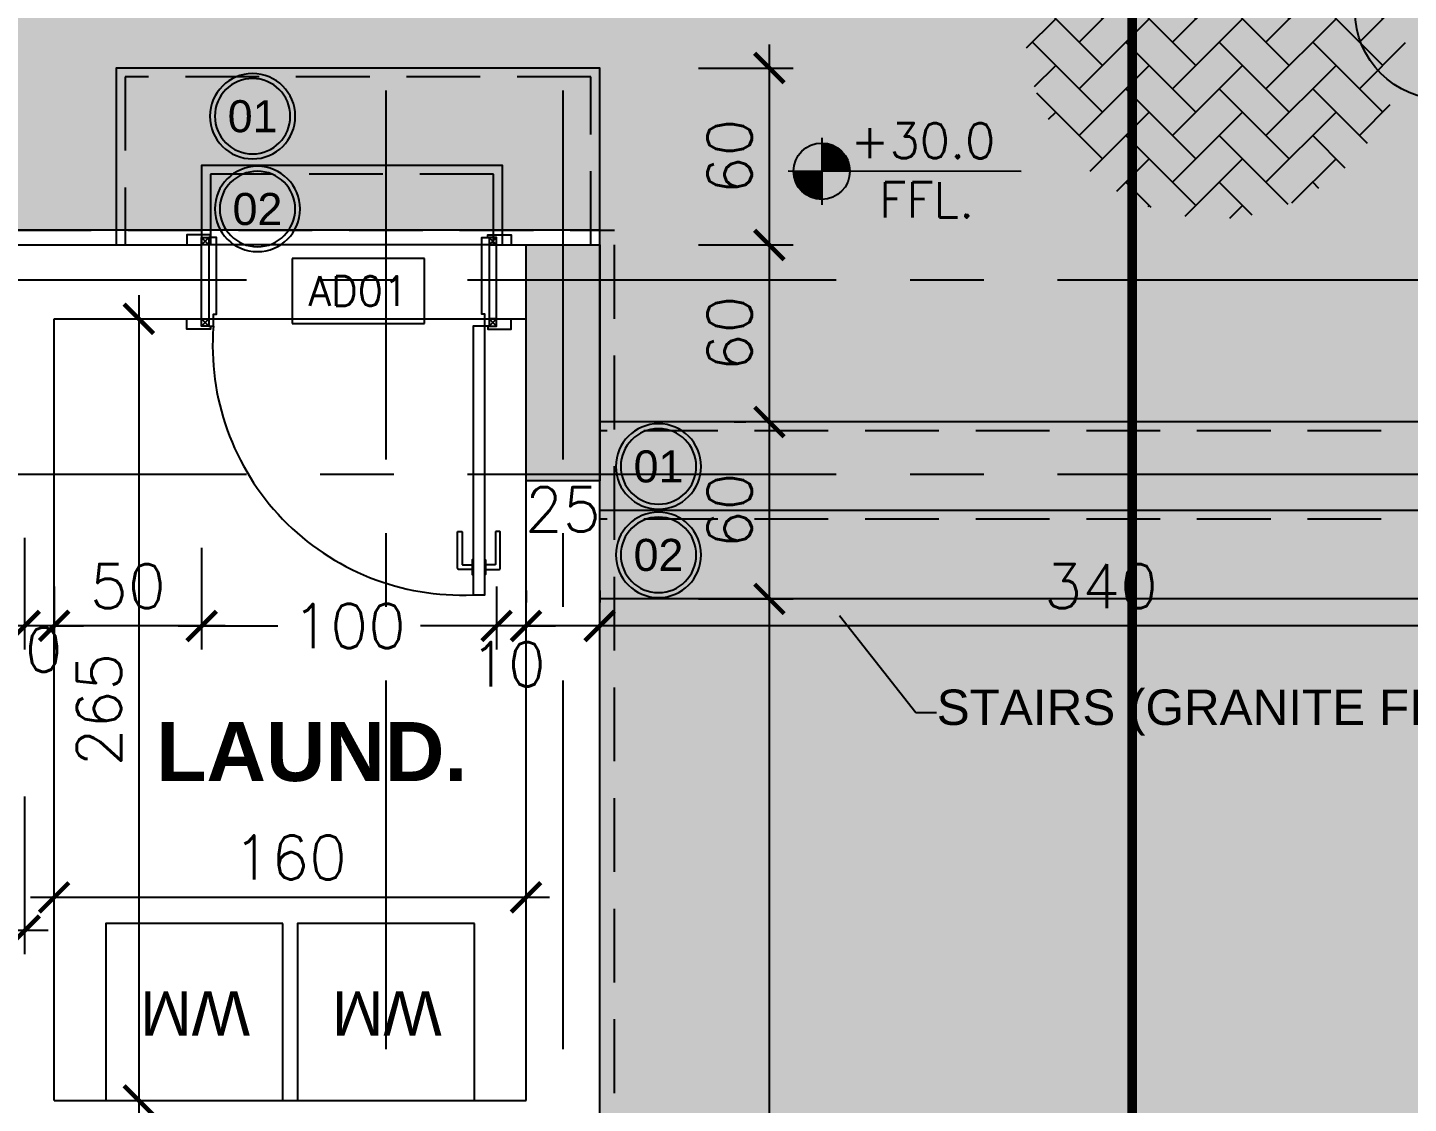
# Model space of a CAD drawing. Header units: centimetres. Extents: x -3744 to 3813, y -6963 to 3597.
# Drawn here: x -1414 to -945.8, y 2452 to 2816.7 of the extents above; entities that cross this region are included whole.
import ezdxf
from ezdxf import colors
from ezdxf.entities.mleader import LeaderData, LeaderLine
from ezdxf.enums import TextEntityAlignment as Align
from ezdxf.math import Vec2, Vec3

# ---------------------------------------------------------------- set-up
doc = ezdxf.new("R2010")
doc.units = ezdxf.units.CM
doc.header["$LTSCALE"] = 100
doc.header["$MEASUREMENT"] = 0
for name, pattern in [('A0-01 FLOOR PLANS$0$HIDDEN', [0.375, 0.25, -0.125]), ('GRID$0$GRID$0$XREF GRID$0$GRIDS$0$CENTER', [2, 1.25, -0.25, 0.25, -0.25]), ('HIDDEN', [0.375, 0.25, -0.125]), ('XREF CUTTING LINES$0$DASHDOT', [1, 0.5, -0.25, 0, -0.25])]:
    doc.linetypes.add(name, pattern=pattern)
for name, color, linetype in [('A0-01 FLOOR PLANS$0$ARROW INDICATOR', 4, 'Continuous'), ('A0-01 FLOOR PLANS$0$DIM IN', 1, 'Continuous'), ('A0-01 FLOOR PLANS$0$HATCH', 8, 'Continuous'), ('A0-01 FLOOR PLANS$0$HIDDEN -03', 8, 'A0-01 FLOOR PLANS$0$HIDDEN'), ('A0-01 FLOOR PLANS$0$KITCHEN', 11, 'Continuous'), ('A0-01 FLOOR PLANS$0$LVL', 2, 'Continuous'), ('A0-01 FLOOR PLANS$0$NUMBERS', 1, 'Continuous'), ('A0-01 FLOOR PLANS$0$STAIRS', 4, 'Continuous'), ('A0-01 FLOOR PLANS$0$TEXT', 3, 'Continuous'), ('A0-01 FLOOR PLANS$0$TEXT-SCHED', 3, 'Continuous'), ('A0-01 FLOOR PLANS$0$WALL-01', 7, 'Continuous'), ('A0-01 FLOOR PLANS$0$WALL-04', 1, 'Continuous'), ('A0-01 FLOOR PLANS$0$WINDOW', 1, 'Continuous'), ('A0-01 FLOOR PLANS$0$WOODEN DOOR', 1, 'Continuous'), ('GRID$0$XREF GRID', 11, 'GRID$0$GRID$0$XREF GRID$0$GRIDS$0$CENTER'), ('SOURROUNDING$0$DIM', 11, 'Continuous'), ('SOURROUNDING$0$DIM IN', 1, 'Continuous'), ('SOURROUNDING$0$KERBSTONE', 11, 'Continuous'), ('WALL-01', 7, 'Continuous'), ('WALL-03', 2, 'Continuous'), ('XREF CUTTING LINES$0$SECTION LINE', 6, 'XREF CUTTING LINES$0$DASHDOT'), ('XREF CUTTING LINES$0$WALL SECT LINE', 6, 'XREF CUTTING LINES$0$DASHDOT'), ('XREF GF COL$0$COLUMN', 6, 'Continuous'), ('XREF GF COL$0$COLUMN HATCH', 201, 'Continuous')]:
    doc.layers.add(name, color=color, linetype=linetype)
doc.styles.add('A0-01 FLOOR PLANS$0$02-Ground$0$ATTRIBUTE', font='ROMANS.shx')
doc.styles.add('A0-01 FLOOR PLANS$0$22', font='romans.shx')
doc.styles.add('A0-01 FLOOR PLANS$0$A0-01 GROUND FLOOR PLAN - For Entry modification$0$ROMANS', font='romans')
doc.styles.add('A0-01 FLOOR PLANS$0$Arial-Bold', font='arialbd.ttf')
doc.styles.add('A0-01 FLOOR PLANS$0$ART', font='arial.ttf')
doc.styles.add('A0-01 FLOOR PLANS$0$ART-PS-1', font='arial.ttf', dxfattribs={"height": 20})
doc.styles.add('A0-01 FLOOR PLANS$0$GRIDS$0$20', font='romans.shx')
doc.dimstyles.new('A0-01 FLOOR PLANS$0$100', dxfattribs={"dimtxt": 15, "dimasz": 10, "dimexe": 8, "dimexo": 12, "dimgap": 6, "dimtad": 1, "dimdec": 0, "dimzin": 0, "dimdsep": 46, "dimtxsty": 'A0-01 FLOOR PLANS$0$22', "dimblk": 'A0-01 FLOOR PLANS$0$_ARCHTICK', "dimcen": 30, "dimdle": 8, "dimclrd": 1, "dimclre": 1, "dimclrt": 2, "dimadec": 0, "dimazin": 0, "dimtfac": 1, "dimtdec": 0, "dimtmove": 2, "dimatfit": 3, "dimldrblk": 'A0-01 FLOOR PLANS$0$_OBLIQUE', "dimfxl": 100, "dimtolj": 1, "dimtzin": 0, "dimarcsym": 0})
doc.dimstyles.new('A0-01 FLOOR PLANS$0$A0-01 GROUND FLOOR PLAN - For Entry modification$0$text', dxfattribs={"dimtxt": 18, "dimasz": 10, "dimexe": 10, "dimexo": 10, "dimgap": -6, "dimtad": 1, "dimtih": 1, "dimtoh": 1, "dimdec": 0, "dimdsep": 46, "dimtxsty": 'A0-01 FLOOR PLANS$0$A0-01 GROUND FLOOR PLAN - For Entry modification$0$ROMANS', "dimblk1": 'A0-01 FLOOR PLANS$0$A0-01 GROUND FLOOR PLAN - For Entry modification$0$_ARCHTICK', "dimblk2": 'A0-01 FLOOR PLANS$0$A0-01 GROUND FLOOR PLAN - For Entry modification$0$_ARCHTICK', "dimsah": 1, "dimcen": 25, "dimdle": 10, "dimse1": 1, "dimse2": 1, "dimsd1": 1, "dimsd2": 1, "dimclrd": 1, "dimclre": 1, "dimclrt": 2, "dimadec": 0, "dimazin": 0, "dimtfac": 1, "dimtdec": 0, "dimtmove": 2, "dimatfit": 3, "dimldrblk": 'A0-01 FLOOR PLANS$0$A0-01 GROUND FLOOR PLAN - For Entry modification$0$_ARCHTICK', "dimfxl": 1, "dimtolj": 1, "dimtzin": 0, "dimarcsym": 0})

# ---------------------------------------------------------------- blocks, each defined once
blk = doc.blocks.new('XREF CUTTING LINES')
at = {"layer": 'XREF CUTTING LINES$0$SECTION LINE', "color": 2, "linetype": 'Continuous'}
blk.add_circle((-1038.83, 2787.39), 30.08, dxfattribs=at)
at = {"layer": 'XREF CUTTING LINES$0$WALL SECT LINE', "const_width": 3.32}
blk.add_lwpolyline([(-1068.92, 2787.39), (-1144.44, 2787.39), (-1144.44, 485.87)], dxfattribs=at)
blk = doc.blocks.new('XREF GF COL')
at = {"layer": 'XREF GF COL$0$COLUMN HATCH'}
blk.add_hatch(color=256, dxfattribs=at).paths.add_polyline_path([(-11634.7, 2708), (-11659.7, 2708), (-11659.7, 2628), (-11634.7, 2628)])
at = {"layer": 'XREF GF COL$0$COLUMN'}
blk.add_lwpolyline([(-11659.7, 2708), (-11634.7, 2708), (-11634.7, 2628), (-11659.7, 2628)], close=True, dxfattribs=at)
blk = doc.blocks.new('GRID')
at = {"layer": 'GRID$0$XREF GRID'}
for p, q in [((-1397.5, 2960.33, 0), (-1397.5, 522.76, 0)), ((-1337.5, 2960.33), (-1337.5, 522.76, 0)), ((-1969.8, 2696.16), (-230.24, 2696.16)), ((-1969.8, 2630.32), (-230.24, 2630.32))]:
    blk.add_line(p, q, dxfattribs=at)
blk = doc.blocks.new('A0-01 FLOOR PLANS$0$WASHING MACHINE')
at = {"layer": 'A0-01 FLOOR PLANS$0$KITCHEN'}
blk.add_lwpolyline([(0, 0), (60, 0), (60, 60), (0, 60)], close=True, dxfattribs=at)
at = {"layer": 'A0-01 FLOOR PLANS$0$KITCHEN', "style": 'A0-01 FLOOR PLANS$0$ART-PS-1'}
blk.add_text('WM', height=15, dxfattribs=at).set_placement((29.7, 30.51), align=Align.MIDDLE_CENTER)
blk = doc.blocks.new('*D1934')
at = {"layer": 'A0-01 FLOOR PLANS$0$TEXT-SCHED', "color": 1, "lineweight": -2, "transparency": 16777216}
for p, q in [((-1384.41, 2703.4), (-1429.27, 2703.4)), ((-1429.27, 2703.4), (-1429.27, 2681.4)), ((-1384.41, 2681.4), (-1384.41, 2703.4)), ((-1429.27, 2681.4), (-1384.41, 2681.4))]:
    blk.add_line(p, q, dxfattribs=at)
at = {"layer": 'Defpoints', "color": 0, "transparency": 16777216}
blk.add_point((-1406.84, 2692.4), dxfattribs=at)
blk.add_point((-1406.84, 2692.4), dxfattribs=at)
blk.add_point((-1406.84, 2692.4), dxfattribs=at)
at = {"layer": 'A0-01 FLOOR PLANS$0$TEXT-SCHED', "color": 2, "transparency": 16777216, "insert": (-1406.84, 2692.4), "char_height": 8, "width": 47.1429, "attachment_point": 5, "style": 'A0-01 FLOOR PLANS$0$A0-01 GROUND FLOOR PLAN - For Entry modification$0$ROMANS'}
blk.add_mtext('\\A1;{\\H1.25x;AD01}', dxfattribs=at)
blk = doc.blocks.new('A0-01 FLOOR PLANS$0$A0-01 GROUND FLOOR PLAN - For Entry modification$0$_ARCHTICK')
at = {"color": 0, "linetype": 'ByBlock', "const_width": 0.15}
blk.add_lwpolyline([(-0.5, -0.5), (0.5, 0.5)], dxfattribs=at)
blk = doc.blocks.new('A0-01 FLOOR PLANS$0$_ARCHTICK')
at = {"color": 0, "linetype": 'ByBlock', "const_width": 0.15}
blk.add_lwpolyline([(-0.5, -0.5), (0.5, 0.5)], dxfattribs=at)
blk = doc.blocks.new('*D1949')
at = {"layer": 'A0-01 FLOOR PLANS$0$DIM IN', "color": 1, "lineweight": -2, "transparency": 16777216}
for p, q in [((-1755, 2608.67), (-1755, 2570.85)), ((-1520, 2608.67), (-1520, 2570.85)), ((-1763, 2578.85), (-1662.79, 2578.85)), ((-1512, 2578.85), (-1612.21, 2578.85))]:
    blk.add_line(p, q, dxfattribs=at)
at = {"layer": 'Defpoints', "color": 0, "transparency": 16777216}
for p in [(-1755, 2620.67), (-1520, 2620.67), (-1755, 2578.85)]:
    blk.add_point(p, dxfattribs=at)
at = {"layer": 'A0-01 FLOOR PLANS$0$DIM IN', "color": 1, "lineweight": -2, "transparency": 16777216, "xscale": 10, "yscale": 10, "zscale": 10, "rotation": 180}
blk.add_blockref('A0-01 FLOOR PLANS$0$_ARCHTICK', (-1755, 2578.85), dxfattribs=at)
at = {"layer": 'A0-01 FLOOR PLANS$0$DIM IN', "color": 1, "lineweight": -2, "transparency": 16777216, "xscale": 10, "yscale": 10, "zscale": 10}
blk.add_blockref('A0-01 FLOOR PLANS$0$_ARCHTICK', (-1520, 2578.85), dxfattribs=at)
at = {"layer": 'A0-01 FLOOR PLANS$0$DIM IN', "color": 2, "transparency": 16777216, "insert": (-1637.5, 2578.85), "char_height": 15, "attachment_point": 5, "style": 'A0-01 FLOOR PLANS$0$22'}
blk.add_mtext('\\A1;235', dxfattribs=at)
blk = doc.blocks.new('A0-01 FLOOR PLANS$0$_OBLIQUE')
at = {"color": 0, "linetype": 'ByBlock'}
blk.add_line((-0.5, -0.5), (0.5, 0.5), dxfattribs=at)
blk = doc.blocks.new('*D1950')
at = {"layer": 'A0-01 FLOOR PLANS$0$DIM IN', "color": 1, "lineweight": -2, "transparency": 16777216}
for p, q in [((-1481.29, 2691), (-1481.29, 2410)), ((-1493.84, 2683), (-1473.29, 2683)), ((-1493.84, 2418), (-1473.29, 2418))]:
    blk.add_line(p, q, dxfattribs=at)
at = {"layer": 'Defpoints', "color": 0, "transparency": 16777216}
for p in [(-1505.84, 2683), (-1505.84, 2418), (-1481.29, 2418)]:
    blk.add_point(p, dxfattribs=at)
at = {"layer": 'A0-01 FLOOR PLANS$0$DIM IN', "color": 1, "lineweight": -2, "transparency": 16777216, "xscale": 10, "yscale": 10, "zscale": 10}
for p, rotation in [((-1481.29, 2683), 90), ((-1481.29, 2418), 270)]:
    blk.add_blockref('A0-01 FLOOR PLANS$0$_ARCHTICK', p, dxfattribs=dict(at, rotation=rotation))
at = {"layer": 'A0-01 FLOOR PLANS$0$DIM IN', "color": 2, "transparency": 16777216, "insert": (-1494.79, 2550.5), "char_height": 15, "attachment_point": 5, "rotation": 90, "style": 'A0-01 FLOOR PLANS$0$22'}
blk.add_mtext('\\A1;265', dxfattribs=at)
blk = doc.blocks.new('*D1955')
at = {"layer": 'A0-01 FLOOR PLANS$0$DIM IN', "color": 1, "lineweight": -2, "transparency": 16777216}
for p, q in [((-1520, 2521), (-1520, 2467.57)), ((-1755, 2501), (-1755, 2467.57)), ((-1763, 2475.57), (-1651, 2475.57)), ((-1512, 2475.57), (-1600.43, 2475.57))]:
    blk.add_line(p, q, dxfattribs=at)
at = {"layer": 'Defpoints', "color": 0, "transparency": 16777216}
for p in [(-1520, 2533), (-1755, 2513), (-1755, 2475.57)]:
    blk.add_point(p, dxfattribs=at)
at = {"layer": 'A0-01 FLOOR PLANS$0$DIM IN', "color": 1, "lineweight": -2, "transparency": 16777216, "xscale": 10, "yscale": 10, "zscale": 10, "rotation": 180}
blk.add_blockref('A0-01 FLOOR PLANS$0$_ARCHTICK', (-1755, 2475.57), dxfattribs=at)
at = {"layer": 'A0-01 FLOOR PLANS$0$DIM IN', "color": 1, "lineweight": -2, "transparency": 16777216, "xscale": 10, "yscale": 10, "zscale": 10}
blk.add_blockref('A0-01 FLOOR PLANS$0$_ARCHTICK', (-1520, 2475.57), dxfattribs=at)
at = {"layer": 'A0-01 FLOOR PLANS$0$DIM IN', "color": 2, "transparency": 16777216, "insert": (-1625.72, 2476.26), "char_height": 15, "attachment_point": 5, "style": 'A0-01 FLOOR PLANS$0$22'}
blk.add_mtext('\\A1;235', dxfattribs=at)
blk = doc.blocks.new('A0-01 FLOOR PLANS$0$02-Ground$0$A$C4F2068BA')
for p, q in [((0.4, 0.6374), (0.4, 0.1626)), ((1.8156, 0.4), (0.1626, 0.4))]:
    blk.add_line(p, q)
at = {"color": 8, "const_width": 0.2}
for points in [[(0.4, 0.5, -0.414214), (0.5, 0.4, -0.414214)], [(0.4, 0.3, -0.414214), (0.3, 0.4, -0.414214)]]:
    blk.add_lwpolyline(points, format="xyb", dxfattribs=at)
blk.add_circle((0.4, 0.4), 0.2)
blk = doc.blocks.new('A0-01 FLOOR PLANS$0$02-Ground$0$123')
at = {"ltscale": 0.1}
blk.add_blockref('A0-01 FLOOR PLANS$0$02-Ground$0$A$C4F2068BA', (-0.4, -0.4), dxfattribs=at)
blk = doc.blocks.new('A0-01 FLOOR PLANS$0$02-Ground$0$LEVEL- PLAN')
at = {"layer": 'A0-01 FLOOR PLANS$0$LVL', "ltscale": 0.1}
blk.add_blockref('A0-01 FLOOR PLANS$0$02-Ground$0$123', (0, 0), dxfattribs=at)
at = {"layer": 'A0-01 FLOOR PLANS$0$LVL', "ltscale": 0.1, "style": 'A0-01 FLOOR PLANS$0$02-Ground$0$ATTRIBUTE', "width": 0.8, "flags": 4}
blk.add_attdef('%%P0.00', (0.2028, 0.0926), '', height=0.25, dxfattribs=at)
blk.add_attdef('LVL', text='', height=0.25, dxfattribs=at).set_placement((0.7451, -0.3271), align=Align.CENTER)
blk = doc.blocks.new('A0-01 FLOOR PLANS$0$OUT DOOR')
at = {"layer": 'A0-01 FLOOR PLANS$0$WOODEN DOOR'}
for p, q in [((-1782.5, 2265.5), (-1780, 2268)), ((-1780, 2265.5), (-1782.5, 2268)), ((-1752.5, 2265.5), (-1755, 2268)), ((-1755, 2265.5), (-1752.5, 2268)), ((-1782.5, 2170.5), (-1780, 2168)), ((-1780, 2170.5), (-1782.5, 2168)), ((-1752.5, 2170.5), (-1755, 2168)), ((-1755, 2170.5), (-1752.5, 2168))]:
    blk.add_line(p, q, dxfattribs=at)
for points in [[(-1782.5, 2265), (-1783.5, 2265), (-1783.5, 2273), (-1780, 2273)], [(-1752.5, 2265), (-1751.5, 2265), (-1751.5, 2273), (-1755, 2273)], [(-1780, 2265.5), (-1780, 2268), (-1782.5, 2268), (-1782.5, 2265.5)], [(-1752.5, 2265.5), (-1752.5, 2268), (-1755, 2268), (-1755, 2265.5)], [(-1752.5, 2265.5), (-1752.5, 2264), (-1756.5, 2264), (-1756.5, 2263), (-1782.5, 2263), (-1782.5, 2265.5), (-1752.5, 2265.5)], [(-1673.27, 2264), (-1673.27, 2264.3), (-1668.31, 2264.3), (-1668.31, 2264)], [(-1673.27, 2260.04), (-1673.27, 2259.74), (-1668.31, 2259.74), (-1668.31, 2260.04)], [(-1752.5, 2170.5), (-1752.5, 2172), (-1756.5, 2172), (-1756.5, 2173), (-1782.5, 2173), (-1782.5, 2170.5), (-1752.5, 2170.5)], [(-1782.5, 2171), (-1783.5, 2171), (-1783.5, 2163), (-1780, 2163)], [(-1780, 2170.5), (-1780, 2168), (-1782.5, 2168), (-1782.5, 2170.5)], [(-1752.5, 2171), (-1751.5, 2171), (-1751.5, 2163), (-1755, 2163)], [(-1752.5, 2170.5), (-1752.5, 2168), (-1755, 2168), (-1755, 2170.5)]]:
    blk.add_lwpolyline(points, dxfattribs=at)
for points in [[(-1670, 2264.3), (-1670, 2268.75, 0.414214), (-1670.49, 2269.24), (-1682.67, 2269.24, 0.414214), (-1682.87, 2269.05), (-1682.87, 2267.86, 0.414214), (-1682.67, 2267.66), (-1671.78, 2267.66, -0.414214), (-1671.58, 2267.46), (-1671.58, 2264.3)], [(-1670, 2259.74), (-1670, 2255.29, -0.414214), (-1670.49, 2254.79), (-1682.67, 2254.79, -0.414214), (-1682.87, 2254.99), (-1682.87, 2256.18, -0.414214), (-1682.67, 2256.38), (-1671.78, 2256.38, 0.414214), (-1671.58, 2256.58), (-1671.58, 2259.74)]]:
    blk.add_lwpolyline(points, format="xyb", dxfattribs=at)
blk.add_lwpolyline([(-1661.38, 2260.04), (-1661.38, 2264), (-1752.5, 2264), (-1752.5, 2260.04)], close=True, dxfattribs=at)
blk.add_arc((-1745.83, 2256.27), 84.53, 265.4726, 2.5311, dxfattribs=at)
blk = doc.blocks.new('A0-01 FLOOR PLANS$0$NUMBER')
at = {"layer": 'A0-01 FLOOR PLANS$0$NUMBERS'}
blk.add_circle((0, 0), 65, dxfattribs=at)
at = {"layer": 'A0-01 FLOOR PLANS$0$NUMBERS', "color": 8}
blk.add_circle((0, 0), 57.5, dxfattribs=at)
blk = doc.blocks.new('A0-01 FLOOR PLANS$0$OUTDOOR')
at = {"layer": 'A0-01 FLOOR PLANS$0$STAIRS'}
for p, q in [((-985, 2648), (-1325, 2648)), ((-985, 2618), (-1325, 2618))]:
    blk.add_line(p, q, dxfattribs=at)
at = {"layer": 'A0-01 FLOOR PLANS$0$STAIRS', "color": 8, "linetype": 'A0-01 FLOOR PLANS$0$HIDDEN'}
for p, q in [((-985, 2645), (-1325, 2645)), ((-985, 2615), (-1325, 2615))]:
    blk.add_line(p, q, dxfattribs=at)
at = {"layer": 'A0-01 FLOOR PLANS$0$STAIRS', "color": 8}
blk.add_line((-985, 2588), (-1325, 2588), dxfattribs=at)
at = {"layer": 'A0-01 FLOOR PLANS$0$STAIRS'}
for points in [[(-1325, 2708), (-1325, 2768), (-1488.93, 2768), (-1488.93, 2708)], [(-1358, 2708), (-1358, 2735), (-1460, 2735), (-1460, 2708)]]:
    blk.add_lwpolyline(points, dxfattribs=at)
at = {"layer": 'A0-01 FLOOR PLANS$0$STAIRS', "color": 8, "linetype": 'A0-01 FLOOR PLANS$0$HIDDEN'}
for points in [[(-1328, 2708), (-1328, 2765), (-1485.93, 2765), (-1485.93, 2708)], [(-1361, 2708), (-1361, 2732), (-1457, 2732), (-1457, 2708)]]:
    blk.add_lwpolyline(points, dxfattribs=at)
blk = doc.blocks.new('*D2071')
at = {"layer": 'A0-01 FLOOR PLANS$0$DIM IN', "color": 1, "lineweight": -2, "transparency": 16777216}
for p, q in [((-1520, 2590.85), (-1520, 2586.85)), ((-1510, 2590.85), (-1510, 2586.85)), ((-1520, 2578.85), (-1530, 2578.85)), ((-1510, 2578.85), (-1520, 2578.85)), ((-1510, 2578.85), (-1500, 2578.85))]:
    blk.add_line(p, q, dxfattribs=at)
at = {"layer": 'Defpoints', "color": 0, "transparency": 16777216}
for p in [(-1520, 2578.85), (-1520, 2578.85), (-1510, 2578.85)]:
    blk.add_point(p, dxfattribs=at)
at = {"layer": 'A0-01 FLOOR PLANS$0$DIM IN', "color": 1, "lineweight": -2, "transparency": 16777216, "xscale": 10, "yscale": 10, "zscale": 10}
blk.add_blockref('A0-01 FLOOR PLANS$0$_ARCHTICK', (-1520, 2578.85), dxfattribs=at)
at = {"layer": 'A0-01 FLOOR PLANS$0$DIM IN', "color": 1, "lineweight": -2, "transparency": 16777216, "xscale": 10, "yscale": 10, "zscale": 10, "rotation": 180}
blk.add_blockref('A0-01 FLOOR PLANS$0$_ARCHTICK', (-1510, 2578.85), dxfattribs=at)
at = {"layer": 'A0-01 FLOOR PLANS$0$DIM IN', "color": 2, "transparency": 16777216, "insert": (-1520, 2570.85), "char_height": 15, "attachment_point": 5, "style": 'A0-01 FLOOR PLANS$0$22'}
blk.add_mtext('\\A1;10', dxfattribs=at)
blk = doc.blocks.new('*D2065')
at = {"layer": 'A0-01 FLOOR PLANS$0$DIM IN', "color": 1, "lineweight": -2, "transparency": 16777216}
for p, q in [((-1325, 2590.85), (-1325, 2586.85)), ((-985, 2590.85), (-985, 2586.85)), ((-977, 2578.85), (-1333, 2578.85))]:
    blk.add_line(p, q, dxfattribs=at)
at = {"layer": 'Defpoints', "color": 0, "transparency": 16777216}
for p in [(-1325, 2578.85), (-1325, 2578.85), (-985, 2578.85)]:
    blk.add_point(p, dxfattribs=at)
at = {"layer": 'A0-01 FLOOR PLANS$0$DIM IN', "color": 1, "lineweight": -2, "transparency": 16777216, "xscale": 10, "yscale": 10, "zscale": 10, "rotation": 180}
blk.add_blockref('A0-01 FLOOR PLANS$0$_ARCHTICK', (-1325, 2578.85), dxfattribs=at)
at = {"layer": 'A0-01 FLOOR PLANS$0$DIM IN', "color": 1, "lineweight": -2, "transparency": 16777216, "xscale": 10, "yscale": 10, "zscale": 10}
blk.add_blockref('A0-01 FLOOR PLANS$0$_ARCHTICK', (-985, 2578.85), dxfattribs=at)
at = {"layer": 'A0-01 FLOOR PLANS$0$DIM IN', "color": 2, "transparency": 16777216, "insert": (-1155, 2592.35), "char_height": 15, "attachment_point": 5, "style": 'A0-01 FLOOR PLANS$0$22'}
blk.add_mtext('\\A1;340', dxfattribs=at)
blk = doc.blocks.new('*D2066')
at = {"layer": 'A0-01 FLOOR PLANS$0$DIM IN', "color": 1, "lineweight": -2, "transparency": 16777216}
for p, q in [((-1350, 2590.85), (-1350, 2586.85)), ((-1325, 2590.85), (-1325, 2586.85)), ((-1317, 2578.85), (-1358, 2578.85))]:
    blk.add_line(p, q, dxfattribs=at)
at = {"layer": 'Defpoints', "color": 0, "transparency": 16777216}
for p in [(-1350, 2578.85), (-1350, 2578.85), (-1325, 2578.85)]:
    blk.add_point(p, dxfattribs=at)
at = {"layer": 'A0-01 FLOOR PLANS$0$DIM IN', "color": 1, "lineweight": -2, "transparency": 16777216, "xscale": 10, "yscale": 10, "zscale": 10, "rotation": 180}
blk.add_blockref('A0-01 FLOOR PLANS$0$_ARCHTICK', (-1350, 2578.85), dxfattribs=at)
at = {"layer": 'A0-01 FLOOR PLANS$0$DIM IN', "color": 1, "lineweight": -2, "transparency": 16777216, "xscale": 10, "yscale": 10, "zscale": 10}
blk.add_blockref('A0-01 FLOOR PLANS$0$_ARCHTICK', (-1325, 2578.85), dxfattribs=at)
at = {"layer": 'A0-01 FLOOR PLANS$0$DIM IN', "color": 2, "transparency": 16777216, "insert": (-1337.5, 2618.35), "char_height": 15, "attachment_point": 5, "style": 'A0-01 FLOOR PLANS$0$22'}
blk.add_mtext('\\A1;25', dxfattribs=at)
blk = doc.blocks.new('*D2055')
at = {"layer": 'A0-01 FLOOR PLANS$0$DIM IN', "color": 1, "lineweight": -2, "transparency": 16777216}
for p, q in [((-1267.46, 2145), (-1267.46, 2596)), ((-1291.54, 2588), (-1259.46, 2588)), ((-1291.54, 2153), (-1259.46, 2153))]:
    blk.add_line(p, q, dxfattribs=at)
at = {"layer": 'Defpoints', "color": 0, "transparency": 16777216}
for p in [(-1303.54, 2588), (-1267.46, 2588), (-1303.54, 2153)]:
    blk.add_point(p, dxfattribs=at)
at = {"layer": 'A0-01 FLOOR PLANS$0$DIM IN', "color": 1, "lineweight": -2, "transparency": 16777216, "xscale": 10, "yscale": 10, "zscale": 10}
for p, rotation in [((-1267.46, 2588), 90), ((-1267.46, 2153), 270)]:
    blk.add_blockref('A0-01 FLOOR PLANS$0$_ARCHTICK', p, dxfattribs=dict(at, rotation=rotation))
at = {"layer": 'A0-01 FLOOR PLANS$0$DIM IN', "color": 2, "transparency": 16777216, "insert": (-1280.96, 2370.5), "char_height": 15, "attachment_point": 5, "rotation": 90, "style": 'A0-01 FLOOR PLANS$0$22'}
blk.add_mtext('\\A1;435', dxfattribs=at)
blk = doc.blocks.new('*D2056')
at = {"layer": 'A0-01 FLOOR PLANS$0$DIM IN', "color": 1, "lineweight": -2, "transparency": 16777216}
for p, q in [((-1267.46, 2580), (-1267.46, 2656)), ((-1279.46, 2648), (-1275.46, 2648)), ((-1291.54, 2588), (-1259.46, 2588))]:
    blk.add_line(p, q, dxfattribs=at)
at = {"layer": 'Defpoints', "color": 0, "transparency": 16777216}
for p in [(-1267.46, 2648), (-1267.46, 2648), (-1303.54, 2588)]:
    blk.add_point(p, dxfattribs=at)
at = {"layer": 'A0-01 FLOOR PLANS$0$DIM IN', "color": 1, "lineweight": -2, "transparency": 16777216, "xscale": 10, "yscale": 10, "zscale": 10}
for p, rotation in [((-1267.46, 2648), 90), ((-1267.46, 2588), 270)]:
    blk.add_blockref('A0-01 FLOOR PLANS$0$_ARCHTICK', p, dxfattribs=dict(at, rotation=rotation))
at = {"layer": 'A0-01 FLOOR PLANS$0$DIM IN', "color": 2, "transparency": 16777216, "insert": (-1280.96, 2618), "char_height": 15, "attachment_point": 5, "rotation": 90, "style": 'A0-01 FLOOR PLANS$0$22'}
blk.add_mtext('\\A1;60', dxfattribs=at)
blk = doc.blocks.new('*D2057')
at = {"layer": 'A0-01 FLOOR PLANS$0$DIM IN', "color": 1, "lineweight": -2, "transparency": 16777216}
for p, q in [((-1267.46, 2640), (-1267.46, 2716)), ((-1291.54, 2708), (-1259.46, 2708)), ((-1279.46, 2648), (-1275.46, 2648))]:
    blk.add_line(p, q, dxfattribs=at)
at = {"layer": 'Defpoints', "color": 0, "transparency": 16777216}
for p in [(-1303.54, 2708), (-1267.46, 2708), (-1267.46, 2648)]:
    blk.add_point(p, dxfattribs=at)
at = {"layer": 'A0-01 FLOOR PLANS$0$DIM IN', "color": 1, "lineweight": -2, "transparency": 16777216, "xscale": 10, "yscale": 10, "zscale": 10}
for p, rotation in [((-1267.46, 2708), 90), ((-1267.46, 2648), 270)]:
    blk.add_blockref('A0-01 FLOOR PLANS$0$_ARCHTICK', p, dxfattribs=dict(at, rotation=rotation))
at = {"layer": 'A0-01 FLOOR PLANS$0$DIM IN', "color": 2, "transparency": 16777216, "insert": (-1280.96, 2678), "char_height": 15, "attachment_point": 5, "rotation": 90, "style": 'A0-01 FLOOR PLANS$0$22'}
blk.add_mtext('\\A1;60', dxfattribs=at)
blk = doc.blocks.new('*D2058')
at = {"layer": 'A0-01 FLOOR PLANS$0$DIM IN', "color": 1, "lineweight": -2, "transparency": 16777216}
for p, q in [((-1267.46, 2700), (-1267.46, 2776)), ((-1291.54, 2768), (-1259.46, 2768)), ((-1291.54, 2708), (-1259.46, 2708))]:
    blk.add_line(p, q, dxfattribs=at)
at = {"layer": 'Defpoints', "color": 0, "transparency": 16777216}
for p in [(-1303.54, 2768), (-1267.46, 2768), (-1303.54, 2708)]:
    blk.add_point(p, dxfattribs=at)
at = {"layer": 'A0-01 FLOOR PLANS$0$DIM IN', "color": 1, "lineweight": -2, "transparency": 16777216, "xscale": 10, "yscale": 10, "zscale": 10}
for p, rotation in [((-1267.46, 2768), 90), ((-1267.46, 2708), 270)]:
    blk.add_blockref('A0-01 FLOOR PLANS$0$_ARCHTICK', p, dxfattribs=dict(at, rotation=rotation))
at = {"layer": 'A0-01 FLOOR PLANS$0$DIM IN', "color": 2, "transparency": 16777216, "insert": (-1280.96, 2738), "char_height": 15, "attachment_point": 5, "rotation": 90, "style": 'A0-01 FLOOR PLANS$0$22'}
blk.add_mtext('\\A1;60', dxfattribs=at)
blk = doc.blocks.new('*D2085')
at = {"layer": 'A0-01 FLOOR PLANS$0$DIM IN', "color": 1, "lineweight": -2, "transparency": 16777216}
for p, q in [((-1460, 2605.38), (-1460, 2570.85)), ((-1360, 2592.22), (-1360, 2570.85)), ((-1468, 2578.85), (-1434.21, 2578.85)), ((-1352, 2578.85), (-1385.79, 2578.85))]:
    blk.add_line(p, q, dxfattribs=at)
at = {"layer": 'Defpoints', "color": 0, "transparency": 16777216}
for p in [(-1460, 2617.38), (-1360, 2604.22), (-1460, 2578.85)]:
    blk.add_point(p, dxfattribs=at)
at = {"layer": 'A0-01 FLOOR PLANS$0$DIM IN', "color": 1, "lineweight": -2, "transparency": 16777216, "xscale": 10, "yscale": 10, "zscale": 10, "rotation": 180}
blk.add_blockref('A0-01 FLOOR PLANS$0$_ARCHTICK', (-1460, 2578.85), dxfattribs=at)
at = {"layer": 'A0-01 FLOOR PLANS$0$DIM IN', "color": 1, "lineweight": -2, "transparency": 16777216, "xscale": 10, "yscale": 10, "zscale": 10}
blk.add_blockref('A0-01 FLOOR PLANS$0$_ARCHTICK', (-1360, 2578.85), dxfattribs=at)
at = {"layer": 'A0-01 FLOOR PLANS$0$DIM IN', "color": 2, "transparency": 16777216, "insert": (-1410, 2578.85), "char_height": 15, "attachment_point": 5, "style": 'A0-01 FLOOR PLANS$0$22'}
blk.add_mtext('\\A1;100', dxfattribs=at)
blk = doc.blocks.new('*D2086')
at = {"layer": 'A0-01 FLOOR PLANS$0$DIM IN', "color": 1, "lineweight": -2, "transparency": 16777216}
for p, q in [((-1460, 2605.38), (-1460, 2570.85)), ((-1510, 2592.22), (-1510, 2570.85)), ((-1452, 2578.85), (-1518, 2578.85))]:
    blk.add_line(p, q, dxfattribs=at)
at = {"layer": 'Defpoints', "color": 0, "transparency": 16777216}
for p in [(-1460, 2617.38), (-1510, 2604.22), (-1510, 2578.85)]:
    blk.add_point(p, dxfattribs=at)
at = {"layer": 'A0-01 FLOOR PLANS$0$DIM IN', "color": 1, "lineweight": -2, "transparency": 16777216, "xscale": 10, "yscale": 10, "zscale": 10, "rotation": 180}
blk.add_blockref('A0-01 FLOOR PLANS$0$_ARCHTICK', (-1510, 2578.85), dxfattribs=at)
at = {"layer": 'A0-01 FLOOR PLANS$0$DIM IN', "color": 1, "lineweight": -2, "transparency": 16777216, "xscale": 10, "yscale": 10, "zscale": 10}
blk.add_blockref('A0-01 FLOOR PLANS$0$_ARCHTICK', (-1460, 2578.85), dxfattribs=at)
at = {"layer": 'A0-01 FLOOR PLANS$0$DIM IN', "color": 2, "transparency": 16777216, "insert": (-1485, 2592.35), "char_height": 15, "attachment_point": 5, "style": 'A0-01 FLOOR PLANS$0$22'}
blk.add_mtext('\\A1;50', dxfattribs=at)
blk = doc.blocks.new('*D2087')
at = {"layer": 'A0-01 FLOOR PLANS$0$DIM IN', "color": 1, "lineweight": -2, "transparency": 16777216}
for p, q in [((-1510, 2472.38), (-1510, 2494.85)), ((-1350, 2472.38), (-1350, 2494.85)), ((-1342, 2486.85), (-1518, 2486.85))]:
    blk.add_line(p, q, dxfattribs=at)
at = {"layer": 'Defpoints', "color": 0, "transparency": 16777216}
for p in [(-1510, 2486.85), (-1510, 2460.38), (-1350, 2460.38)]:
    blk.add_point(p, dxfattribs=at)
at = {"layer": 'A0-01 FLOOR PLANS$0$DIM IN', "color": 1, "lineweight": -2, "transparency": 16777216, "xscale": 10, "yscale": 10, "zscale": 10, "rotation": 180}
blk.add_blockref('A0-01 FLOOR PLANS$0$_ARCHTICK', (-1510, 2486.85), dxfattribs=at)
at = {"layer": 'A0-01 FLOOR PLANS$0$DIM IN', "color": 1, "lineweight": -2, "transparency": 16777216, "xscale": 10, "yscale": 10, "zscale": 10}
blk.add_blockref('A0-01 FLOOR PLANS$0$_ARCHTICK', (-1350, 2486.85), dxfattribs=at)
at = {"layer": 'A0-01 FLOOR PLANS$0$DIM IN', "color": 2, "transparency": 16777216, "insert": (-1430, 2500.35), "char_height": 15, "attachment_point": 5, "style": 'A0-01 FLOOR PLANS$0$22'}
blk.add_mtext('\\A1;160', dxfattribs=at)
blk = doc.blocks.new('*D2089')
at = {"layer": 'A0-01 FLOOR PLANS$0$DIM IN', "color": 1, "lineweight": -2, "transparency": 16777216}
for p, q in [((-1360, 2590.85), (-1360, 2586.85)), ((-1350, 2590.85), (-1350, 2586.85)), ((-1360, 2578.85), (-1370, 2578.85)), ((-1350, 2578.85), (-1360, 2578.85)), ((-1350, 2578.85), (-1340, 2578.85))]:
    blk.add_line(p, q, dxfattribs=at)
at = {"layer": 'Defpoints', "color": 0, "transparency": 16777216}
for p in [(-1360, 2578.85), (-1360, 2578.85), (-1350, 2578.85)]:
    blk.add_point(p, dxfattribs=at)
at = {"layer": 'A0-01 FLOOR PLANS$0$DIM IN', "color": 1, "lineweight": -2, "transparency": 16777216, "xscale": 10, "yscale": 10, "zscale": 10}
blk.add_blockref('A0-01 FLOOR PLANS$0$_ARCHTICK', (-1360, 2578.85), dxfattribs=at)
at = {"layer": 'A0-01 FLOOR PLANS$0$DIM IN', "color": 1, "lineweight": -2, "transparency": 16777216, "xscale": 10, "yscale": 10, "zscale": 10, "rotation": 180}
blk.add_blockref('A0-01 FLOOR PLANS$0$_ARCHTICK', (-1350, 2578.85), dxfattribs=at)
at = {"layer": 'A0-01 FLOOR PLANS$0$DIM IN', "color": 2, "transparency": 16777216, "insert": (-1356.12, 2565.87), "char_height": 15, "attachment_point": 5, "style": 'A0-01 FLOOR PLANS$0$22'}
blk.add_mtext('\\A1;10', dxfattribs=at)
blk = doc.blocks.new('A0-01 FLOOR PLANS')
at = {"layer": 'A0-01 FLOOR PLANS$0$HATCH'}
h = blk.add_hatch(dxfattribs=at)
h.set_pattern_fill('DOTS', color=256, scale=50)
h.paths.add_polyline_path([(-1325, 2648), (-985, 2648), (-985, 2588), (-1325, 2588)])
at = {"layer": 'A0-01 FLOOR PLANS$0$HIDDEN -03'}
for p in [(-1785, 2713), (-1320, 2158)]:
    blk.add_line(p, (-1320, 2713), dxfattribs=at)
at = {"layer": 'A0-01 FLOOR PLANS$0$WALL-01'}
for p, q in [((-1780, 2708), (-1460, 2708)), ((-1460, 2683), (-1460, 2708)), ((-1360, 2683), (-1360, 2708)), ((-1360, 2708), (-1325, 2708)), ((-1325, 2128), (-1325, 2708)), ((-1510, 2683), (-1460, 2683)), ((-1510, 2418), (-1510, 2683)), ((-1360, 2683), (-1350, 2683)), ((-1350, 2418), (-1350, 2683)), ((-1510, 2418), (-1350, 2418))]:
    blk.add_line(p, q, dxfattribs=at)
at = {"layer": 'A0-01 FLOOR PLANS$0$WALL-04'}
for p, q in [((-1360, 2708), (-1460, 2708)), ((-1460, 2683), (-1360, 2683)), ((-985, 2588), (-1325, 2588))]:
    blk.add_line(p, q, dxfattribs=at)
at = {"layer": 'A0-01 FLOOR PLANS$0$KITCHEN', "rotation": 180}
for p in [(-1432.5, 2478), (-1367.5, 2478)]:
    blk.add_blockref('A0-01 FLOOR PLANS$0$WASHING MACHINE', p, dxfattribs=at)
at = {"layer": 'A0-01 FLOOR PLANS$0$LVL'}
ref = blk.add_blockref('A0-01 FLOOR PLANS$0$02-Ground$0$LEVEL- PLAN', (-1249.74, 2733), dxfattribs=dict(at, xscale=47.80922768457422, yscale=47.80922768457422, zscale=47.80922768457422, rotation=359.9470003599919))
ref.add_attrib('%%P0.00', '+30.0', (-1240.05, 2737.42), dxfattribs={"layer": '0', "ltscale": 0.1, "height": 11.952, "rotation": 359.947, "style": 'A0-01 FLOOR PLANS$0$GRIDS$0$20'})
ref.add_attrib('LVL', 'FFL.', dxfattribs={"layer": '0', "ltscale": 0.1, "height": 11.952, "rotation": 359.947, "style": 'A0-01 FLOOR PLANS$0$GRIDS$0$20'}).set_placement((-1214.14, 2717.33), align=Align.CENTER)
at = {"layer": 'A0-01 FLOOR PLANS$0$NUMBERS', "xscale": -0.2224697851507073, "yscale": 0.2224697851507073, "zscale": 0.2780872314370521, "rotation": 90}
for p in [(-1442.71, 2751.66), (-1441.06, 2720.21), (-1305.08, 2632.94), (-1305.08, 2602.94)]:
    blk.add_blockref('A0-01 FLOOR PLANS$0$NUMBER', p, dxfattribs=at)
at = {"layer": 'A0-01 FLOOR PLANS$0$STAIRS'}
blk.add_blockref('A0-01 FLOOR PLANS$0$OUTDOOR', (0, 0), dxfattribs=at)
at = {"layer": 'A0-01 FLOOR PLANS$0$WALL-01'}
blk.add_blockref('GRID', (0, 0), dxfattribs=at)
at = {"layer": 'A0-01 FLOOR PLANS$0$WINDOW'}
for name, p in [('XREF CUTTING LINES', (0, 0)), ('XREF GF COL', (10309.7, 0))]:
    blk.add_blockref(name, p, dxfattribs=at)
at = {"layer": 'A0-01 FLOOR PLANS$0$WOODEN DOOR', "rotation": 270}
blk.add_blockref('A0-01 FLOOR PLANS$0$OUT DOOR', (-3628, 928), dxfattribs=at)
at = {"layer": 'A0-01 FLOOR PLANS$0$TEXT', "style": 'A0-01 FLOOR PLANS$0$ART'}
for s, p in [('01', (-1442.71, 2751.66)), ('02', (-1441.06, 2720.21)), ('01', (-1305.08, 2632.94)), ('02', (-1305.08, 2602.94))]:
    blk.add_text(s, height=10.863, dxfattribs=at).set_placement(p, align=Align.MIDDLE_CENTER)
at = {"layer": 'A0-01 FLOOR PLANS$0$TEXT', "style": 'A0-01 FLOOR PLANS$0$Arial-Bold'}
blk.add_text('LAUND.', height=20, dxfattribs=at).set_placement((-1475.42, 2526.27))
at = {"layer": 'A0-01 FLOOR PLANS$0$DIM IN'}
for base, p1, p2, picture, middle in [((-1267.46, 2768), (-1303.54, 2708), (-1303.54, 2768), '*D2058', (-1280.96, 2738)), ((-1267.46, 2708), (-1267.46, 2648), (-1303.54, 2708), '*D2057', (-1280.96, 2678)), ((-1481.29, 2418), (-1505.84, 2683), (-1505.84, 2418), '*D1950', (-1494.79, 2550.5)), ((-1267.46, 2648), (-1303.54, 2588), (-1267.46, 2648), '*D2056', (-1280.96, 2618)), ((-1267.46, 2588), (-1303.54, 2153), (-1303.54, 2588), '*D2055', (-1280.96, 2370.5))]:
    dim = blk.add_linear_dim(base=base, p1=p1, p2=p2, angle=90, dimstyle='A0-01 FLOOR PLANS$0$100', override={"dimfxl": 0.075}, dxfattribs=at)
    dim.commit()
    dim.dimension.update_dxf_attribs({"geometry": picture, "text_midpoint": middle})
for base, p1, p2, picture, middle in [((-1350, 2578.85), (-1325, 2578.85), (-1350, 2578.85), '*D2066', (-1337.5, 2618.35)), ((-1510, 2578.85), (-1460, 2617.38), (-1510, 2604.22), '*D2086', (-1485, 2592.35)), ((-1325, 2578.85), (-985, 2578.85), (-1325, 2578.85), '*D2065', (-1155, 2592.35)), ((-1510, 2486.85), (-1350, 2460.38), (-1510, 2460.38), '*D2087', (-1430, 2500.35))]:
    dim = blk.add_linear_dim(base=base, p1=p1, p2=p2, dimstyle='A0-01 FLOOR PLANS$0$100', override={"dimfxl": 0.075}, dxfattribs=at)
    dim.commit()
    dim.dimension.update_dxf_attribs({"geometry": picture, "text_midpoint": middle})
for base, p1, p2, picture, middle in [((-1755, 2578.85), (-1520, 2620.67), (-1755, 2620.67), '*D1949', (-1637.5, 2578.85)), ((-1460, 2578.85), (-1360, 2604.22), (-1460, 2617.38), '*D2085', (-1410, 2578.85)), ((-1520, 2578.85), (-1510, 2578.85), (-1520, 2578.85), '*D2071', (-1520, 2570.85)), ((-1360, 2578.85), (-1350, 2578.85), (-1360, 2578.85), '*D2089', (-1356.12, 2565.87)), ((-1755, 2475.57), (-1520, 2533), (-1755, 2513), '*D1955', (-1625.72, 2476.26))]:
    dim = blk.add_linear_dim(base=base, p1=p1, p2=p2, dimstyle='A0-01 FLOOR PLANS$0$100', override={"dimfxl": 0.075}, dxfattribs=at)
    dim.commit()
    dim.dimension.update_dxf_attribs({"geometry": picture, "text_midpoint": middle, "dimtype": 128})
at = {"layer": 'A0-01 FLOOR PLANS$0$TEXT-SCHED'}
dim = blk.add_linear_dim(base=(-1406.84, 2692.4), p1=(-1406.84, 2692.4), p2=(-1406.84, 2692.4), text='{\\H1.25x;AD01}', dimstyle='A0-01 FLOOR PLANS$0$A0-01 GROUND FLOOR PLAN - For Entry modification$0$text', override={"dimtxt": 8, "dimgap": -6, "dimclrt": 2}, dxfattribs=at)
dim.commit()
dim.dimension.update_dxf_attribs({"geometry": '*D1934', "text_midpoint": (-1406.84, 2692.4), "dimtype": 128})
at = {"layer": 'A0-01 FLOOR PLANS$0$ARROW INDICATOR'}
ml = blk.add_multileader_mtext('Standard', dxfattribs=at)
ml.set_content('STAIRS (GRANITE FINISH)', color=256, style='A0-01 FLOOR PLANS$0$ART')
ml.set_leader_properties()
ml.build(insert=Vec2(0, 0))
ml.multileader.update_dxf_attribs({"text_right_attachment_type": 6, "dogleg_length": 0.36, "arrow_head_size": 18})
ctx = ml.context
ctx.base_point, ctx.char_height, ctx.arrow_head_size, ctx.landing_gap_size, ctx.plane_origin = Vec3(-1210.83, 2549.53), 12, 18, 0.09, Vec3(-1254.82, 2596.51)
ctx.right_attachment = 6
notes = []
notes.append((ctx, [(0, (1, 1, 0), (-1217.79, 2549.53), (1, 0), 6.96, [(0, [(-1254.82, 2596.51)], 0, [])])]))
ctx.mtext.insert, ctx.mtext.flow_direction = Vec3(-1210.74, 2557.29), 5
for ctx, leaders in notes:
    for number, flags, end, landing, length, lines in leaders:
        leader = LeaderData()
        leader.index, (leader.has_last_leader_line, leader.has_dogleg_vector, leader.attachment_direction) = number, flags
        leader.last_leader_point, leader.dogleg_vector, leader.dogleg_length = Vec3(end), Vec3(landing), length
        for number, points, colour, breaks in lines:
            line = LeaderLine()
            line.index, line.vertices, line.color, line.breaks = number, Vec3.list(points), colors.encode_raw_color(colour), breaks
            leader.lines.append(line)
        ctx.leaders.append(leader)
blk = doc.blocks.new('SOURROUNDING')
at = {"layer": 'SOURROUNDING$0$DIM'}
h = blk.add_hatch(dxfattribs=at)
h.set_pattern_fill('AR-HBONE', color=8, scale=2.8)
h.set_pattern_definition([(45, (-2546.349, 3049.382), (1e-15, 15.83919), [33.6, -11.2]), (135, (-2538.429, 3057.302), (1e-15, 15.83919), [33.6, -11.2])])
edge = h.paths.add_edge_path()
edge.add_arc((-1011.09, 2816.39), 64.5, 0, 360)
at = {"layer": 'SOURROUNDING$0$KERBSTONE', "lineweight": 13}
h = blk.add_hatch(dxfattribs=at)
h.set_pattern_fill('AR-HBONE', color=252, scale=5, angle=90)
h.paths.add_polyline_path([(-175, 1001.39), (-180.24, 999.4), (-175, 1003.26), (-175, 1910.07), (-189.19, 1904.68), (-175, 1915.15), (-175, 1965.25), (-177.79, 1965.57), (-175, 1966.16), (-175, 2515.31), (-190.95, 2509.26), (-175, 2521.02), (-175, 2569.63), (-179.55, 2570.15), (-175, 2571.11), (-175, 2808), (-890, 2808), (-890, 3028), (-1810, 3028), (-1810, 2511.19), (-1925, 2511.19), (-1925, 1979.72), (-1810, 1979.72), (-1810, 775), (-3028, 775), (-3028, 650), (-2728, 650), (-2448, 650), (-2428, 650), (-1382.07, 650), (-1382.07, 25), (-1257.59, 25), (-1257.07, 25), (-857.07, 25), (-732.07, 25), (-732.07, 668), (-175, 668)])
h.paths.add_polyline_path([(-1685, 828), (-1685, 2748), (-1220, 2748), (-1220, 2193), (-890, 2193), (-890, 2683), (-300, 2683), (-300, 788), (-590, 788), (-590, 793), (-817, 793), (-817, 713), (-1286.12, 713), (-1287.5, 828)], flags=16)
h.paths.add_polyline_path([(-1798.23, 1621.66), (-1726.11, 1621.66), (-1726.11, 1641.16), (-1798.23, 1641.16)], flags=16)
h.paths.add_polyline_path([(-1563.97, 2964.65), (-999.2, 2964.65), (-999.2, 3018.34), (-1563.97, 3018.34)], flags=16)
at = {"color": 6}
blk.add_lwpolyline([(-300, 2683), (-890, 2683), (-890, 2193), (-1220, 2193), (-1220, 2748), (-1685, 2748), (-1685, 828), (-890, 828), (-890, 793), (-590, 793), (-590, 788), (-300, 788)], close=True, dxfattribs=at)
at = {"layer": 'SOURROUNDING$0$DIM IN'}
blk.add_blockref('A0-01 FLOOR PLANS', (105, 35), dxfattribs=at)

msp = doc.modelspace()

# ---------------------------------------------------------------- linework, layer by layer
at = {"layer": 'WALL-01', "linetype": 'HIDDEN'}
msp.add_lwpolyline([(-300, 2683), (-890, 2683), (-890, 2193), (-1220, 2193), (-1220, 2748), (-1685, 2748), (-1685, 828), (-890, 828), (-890, 793), (-590, 793), (-590, 788), (-300, 788)], close=True, dxfattribs=at)

# ---------------------------------------------------------------- block references
at = {"layer": 'WALL-03'}
msp.add_blockref('SOURROUNDING', (0, 0), dxfattribs=at)

doc.saveas('drawing.dxf')
